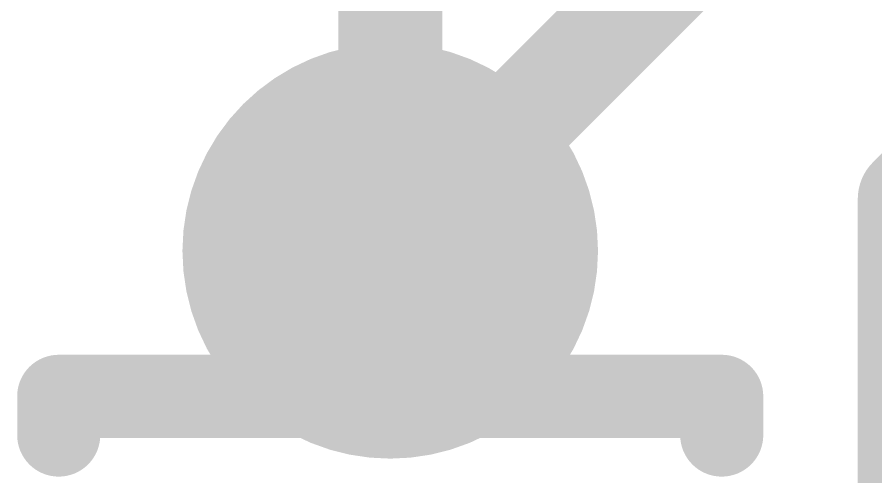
# Model space of a CAD drawing. Extents: x 0 to 108, y -22 to 15.
# Drawn here: x 6.708 to 8.807, y 8.845 to 9.97 of the extents above; entities that cross this region are included whole.
import ezdxf

# ---------------------------------------------------------------- set-up
doc = ezdxf.new("R2010")
doc.units = 0
for name, color, linetype in [('1', 12, 'CONTINUOUS'), ('16', 132, 'CONTINUOUS'), ('18', 110, 'CONTINUOUS'), ('21', 41, 'CONTINUOUS')]:
    doc.layers.add(name, color=color, linetype=linetype)

# ---------------------------------------------------------------- blocks, each defined once
blk = doc.blocks.new('ROUNDV')
at = {"const_width": 0.5}
blk.add_lwpolyline([(0, -0.25, 1), (0, 0.25, 1), (0, -0.25)], format="xyb", dxfattribs=at)

msp = doc.modelspace()

# ---------------------------------------------------------------- linework, layer by layer
at = {"layer": '1', "const_width": 0.254}
for points in [[(7.62, 9.398), (7.62, 11.215)], [(9.525, 10.16), (8.89, 9.525)], [(8.89, 9.525), (8.89, 8.6001)]]:
    msp.add_lwpolyline(points, dxfattribs=at)
at = {"layer": '1', "const_width": 0.127}
for points in [[(8.9535, 9.525, 1), (8.8265, 9.525)], [(8.8451, 9.5699, 1), (8.9349, 9.4801)], [(7.5565, 9.398, 1), (7.6835, 9.398)]]:
    msp.add_lwpolyline(points, format="xyb", dxfattribs=at)
at = {"layer": '16', "const_width": 0.254}
msp.add_lwpolyline([(7.62, 9.398), (8.4328, 10.2108)], dxfattribs=at)
at = {"layer": '16', "const_width": 0.127}
msp.add_lwpolyline([(7.5751, 9.4429, 1), (7.6649, 9.3531)], format="xyb", dxfattribs=at)
at = {"layer": '21', "const_width": 0.2032}
for points in [[(6.8096, 9.0424), (8.4304, 9.0424)], [(6.8096, 8.9476), (6.8096, 9.0424)], [(8.4304, 9.0424), (8.4304, 8.9476)]]:
    msp.add_lwpolyline(points, dxfattribs=at)
at = {"layer": '21', "const_width": 0.1016}
for points in [[(6.8096, 9.0932, 1), (6.8096, 8.9916)], [(6.8604, 9.0424, 1), (6.7588, 9.0424)], [(8.4812, 9.0424, 1), (8.3796, 9.0424)], [(8.4304, 8.9916, 1), (8.4304, 9.0932)], [(6.7588, 8.9476, 1), (6.8604, 8.9476)], [(8.3796, 8.9476, 1), (8.4812, 8.9476)]]:
    msp.add_lwpolyline(points, format="xyb", dxfattribs=at)

# ---------------------------------------------------------------- block references
at = {"layer": '18', "xscale": 1.016, "yscale": 1.016}
msp.add_blockref('ROUNDV', (7.62, 9.398), dxfattribs=at)
msp.add_blockref('ROUNDV', (7.62, 9.398), dxfattribs=at)

doc.saveas('drawing.dxf')
